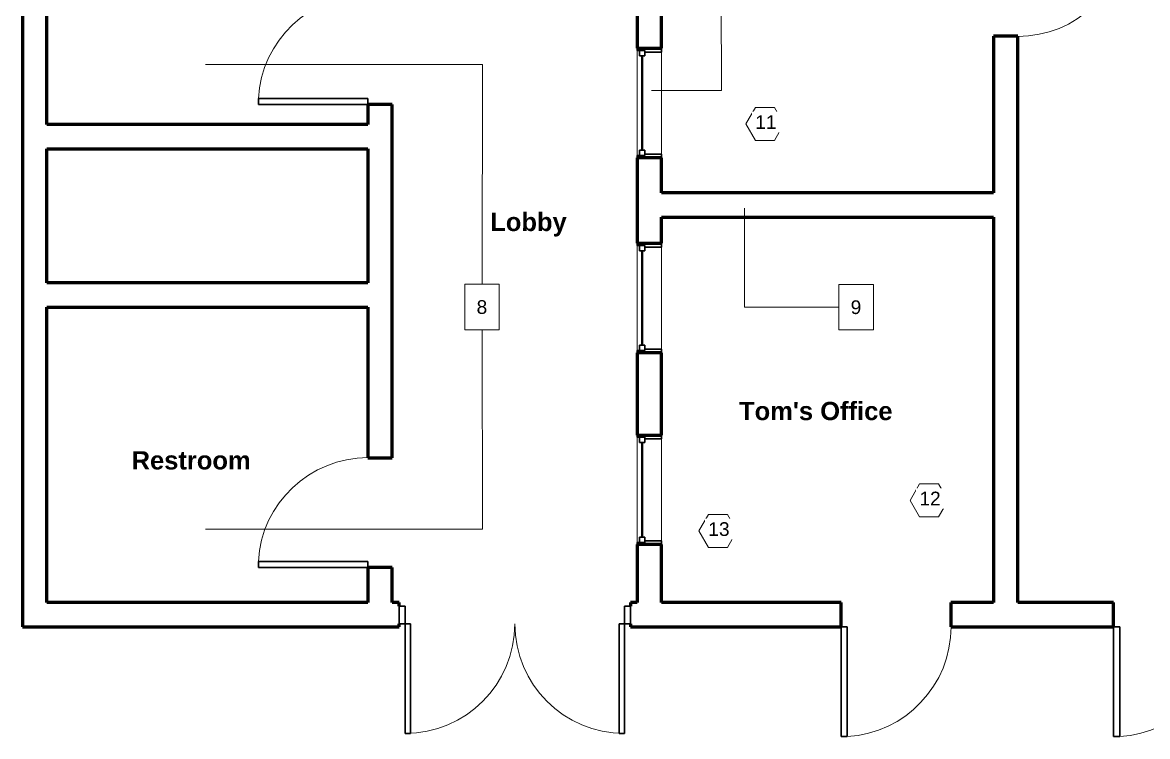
# Model space of a CAD drawing. Header units: inches. Extents: x -827 to 154, y -802 to 207.
# Drawn here: x -826.1 to -456.5, y -802 to -567.5 of the extents above; entities that cross this region are included whole.
import ezdxf

# ---------------------------------------------------------------- set-up
doc = ezdxf.new("R2010")
doc.units = ezdxf.units.IN
doc.header["$MEASUREMENT"] = 0
for name, color, linetype, lineweight in [('A-ANNO-NOTE', 131, 'Continuous', 9), ('A-AREA-IDEN', 2, 'Continuous', 9), ('A-DOOR', 31, 'Continuous', 18), ('A-DOOR-FRAM', 31, 'Continuous', 30), ('A-GLAZ', 151, 'Continuous', 18), ('A-WALL', 113, 'Continuous', 18)]:
    doc.layers.add(name, color=color, linetype=linetype, lineweight=lineweight)
doc.styles.add('Arial', font='arial.ttf', dxfattribs={"height": 4.5})
doc.styles.add('Arial_B', font='arialbd.ttf', dxfattribs={"height": 6})

# ---------------------------------------------------------------- blocks, each defined once
blk = doc.blocks.new('Single-Flush - 36_ x 84_-365098-Level 1')
at = {"layer": 'A-DOOR', "lineweight": 30}
for p, q in [((16, -4), (16, -40.01)), ((18, -4), (16, -4)), ((18, -4), (18, -40.01)), ((18, -40.01), (16, -40.01))]:
    blk.add_line(p, q, dxfattribs=at)
at = {"layer": 'A-DOOR', "lineweight": 9}
blk.add_arc((18, -4), 36.07, 180, 266.8211, dxfattribs=at)
blk = doc.blocks.new('Single-Flush - 36_ x 84_-364649-Level 1')
at = {"layer": 'A-DOOR', "lineweight": 30}
for p, q in [((16, 4), (16, 40.01)), ((18, 40.01), (16, 40.01)), ((18, 4), (18, 40.01)), ((18, 4), (16, 4))]:
    blk.add_line(p, q, dxfattribs=at)
at = {"layer": 'A-DOOR', "lineweight": 9}
blk.add_arc((18, 4), 36.07, 93.1789, 180, dxfattribs=at)
blk = doc.blocks.new('Fixed - 36_ x 48_-368177-Level 1')
at = {"layer": 'A-GLAZ', "lineweight": 30}
for p, q in [((-19.5, 4), (-18.75, 4)), ((-18.75, 1.5), (-18.75, 4)), ((15.75, 1.5), (15.75, 4)), ((16.5, 4), (15.75, 4)), ((-18.75, 3.25), (-18.75, 1.5)), ((-18.75, 3.25), (-17, 3.25)), ((-18.75, 1.5), (-17, 1.5)), ((-18.75, 1.5), (-18.25, 1.5)), ((-18.25, -4), (-18.25, 1.5)), ((-17, 3.25), (-17, 1.5)), ((14, 3.25), (14, 1.5)), ((15.75, 3.25), (14, 3.25)), ((15.75, 1.5), (14, 1.5)), ((15.25, 1.5), (15.75, 1.5)), ((15.25, 1.5), (15.25, -4)), ((15.75, 3.25), (15.75, 1.5)), ((-18.25, -4), (-19.5, -4)), ((15.25, -4), (16.5, -4))]:
    blk.add_line(p, q, dxfattribs=at)
at = {"layer": 'A-GLAZ', "lineweight": 40}
blk.add_line((-17, 2.375), (14, 2.375), dxfattribs=at)
blk = doc.blocks.new('Door-Exterior-Double - 72_ x 84_-381701-Level 1')
at = {"layer": 'A-DOOR', "lineweight": 30}
for p, q in [((-36, 3.25), (-36, 39.25)), ((-36, 39.25), (-34.25, 39.25)), ((-34.25, 39.25), (-34.25, 3.25)), ((36, 39.25), (34.25, 39.25)), ((34.25, 39.25), (34.25, 3.25)), ((36, 3.25), (36, 39.25)), ((-34.25, 3.25), (-36, 3.25)), ((34.25, 3.25), (36, 3.25))]:
    blk.add_line(p, q, dxfattribs=at)
at = {"layer": 'A-DOOR', "lineweight": 9}
for centre, start, end in [((-36, 3.25), 0, 90), ((36, 3.25), 90, 180)]:
    blk.add_arc(centre, 36, start, end, dxfattribs=at)
at = {"layer": 'A-DOOR-FRAM'}
for p, q in [((-36, 3.25), (-38, 3.25)), ((-38, 3.25), (-38, -2.5)), ((-36, -2.5), (-36, 3.25)), ((36, 3.25), (36, -2.5)), ((38, 3.25), (36, 3.25)), ((38, -2.5), (38, 3.25)), ((-38, -2.5), (-36, -2.5)), ((36, -2.5), (38, -2.5))]:
    blk.add_line(p, q, dxfattribs=at)
blk = doc.blocks.new('ELECTRICAL NOTES - 11-422648-Level 1')
at = {"layer": 'A-ANNO-NOTE'}
for p, q in [((-0.0649, 0.1125), (-0.1299, 0)), ((0.0649, 0.1125), (-0.0649, 0.1125)), ((0.1299, 0), (0.0649, 0.1125)), ((-0.1299, 0), (-0.0649, -0.1125)), ((0.0649, -0.1125), (0.1299, 0)), ((-0.0649, -0.1125), (0.0649, -0.1125))]:
    blk.add_line(p, q, dxfattribs=at)
blk = doc.blocks.new('ELECTRICAL NOTES - 12-422650-Level 1')
at = {"layer": 'A-ANNO-NOTE'}
for p, q in [((-0.0649, 0.1125), (-0.1299, 0)), ((0.0649, 0.1125), (-0.0649, 0.1125)), ((0.1299, 0), (0.0649, 0.1125)), ((-0.1299, 0), (-0.0649, -0.1125)), ((0.0649, -0.1125), (0.1299, 0)), ((-0.0649, -0.1125), (0.0649, -0.1125))]:
    blk.add_line(p, q, dxfattribs=at)
blk = doc.blocks.new('ELECTRICAL NOTES - 13-422652-Level 1')
at = {"layer": 'A-ANNO-NOTE'}
for p, q in [((-0.0649, 0.1125), (-0.1299, 0)), ((0.0649, 0.1125), (-0.0649, 0.1125)), ((0.1299, 0), (0.0649, 0.1125)), ((-0.1299, 0), (-0.0649, -0.1125)), ((0.0649, -0.1125), (0.1299, 0)), ((-0.0649, -0.1125), (0.0649, -0.1125))]:
    blk.add_line(p, q, dxfattribs=at)

msp = doc.modelspace()

# ---------------------------------------------------------------- linework, layer by layer
at = {"layer": 'A-ANNO-NOTE'}
for p, q in [((-596.490192, -589.840405), (-596.586272, -558.882455)), ((-766.00503, -581.31379), (-675.041304, -581.31379)), ((-675.041304, -581.31379), (-675.137385, -653.481782)), ((-619.487513, -589.840405), (-596.490192, -589.840405)), ((-588.947631, -628.514209), (-588.947631, -661.029017)), ((-588.947631, -661.029017), (-557.887729, -661.002721)), ((-675.041304, -733.859745), (-675.137385, -668.418475)), ((-766.066921, -733.859745), (-675.041304, -733.859745))]:
    msp.add_line(p, q, dxfattribs=at)
at = {"layer": 'A-ANNO-NOTE', "flags": 128}
for points in [[(-680.791558, -653.481782), (-669.483212, -653.481782), (-669.483212, -668.418475), (-680.791558, -668.418475)], [(-557.887729, -653.534374), (-546.579382, -653.534374), (-546.579382, -668.471067), (-557.887729, -668.471067)]]:
    msp.add_lwpolyline(points, close=True, dxfattribs=at)
at = {"layer": 'A-WALL', "lineweight": 60}
for p, q in [((-826.145614, 206.523576), (-826.145614, -765.976424)), ((-818.145614, -600.976424), (-818.145614, -521.976424)), ((-624.145614, -548.476424), (-624.145614, -575.976424)), ((-616.145614, -575.976424), (-616.145614, -548.476424)), ((-507.145614, -571.976424), (-507.145614, -623.476424)), ((-499.145614, -571.976424), (-507.145614, -571.976424)), ((-499.145614, -757.976424), (-499.145614, -571.976424)), ((-624.145614, -575.976424), (-616.145614, -575.976424)), ((-712.645614, -594.476424), (-712.645614, -600.976424)), ((-704.645614, -594.476424), (-712.645614, -594.476424)), ((-704.645614, -710.476424), (-704.645614, -594.476424)), ((-712.645614, -600.976424), (-818.145614, -600.976424)), ((-818.145614, -652.976424), (-818.145614, -608.976424)), ((-818.145614, -608.976424), (-712.645614, -608.976424)), ((-712.645614, -608.976424), (-712.645614, -652.976424)), ((-616.145614, -611.976424), (-624.145614, -611.976424)), ((-624.145614, -611.976424), (-624.145614, -639.976424)), ((-616.145614, -623.476424), (-616.145614, -611.976424)), ((-507.145614, -623.476424), (-616.145614, -623.476424)), ((-616.145614, -639.976424), (-616.145614, -631.476424)), ((-616.145614, -631.476424), (-507.145614, -631.476424)), ((-507.145614, -631.476424), (-507.145614, -757.976424)), ((-624.145614, -639.976424), (-616.145614, -639.976424)), ((-712.645614, -652.976424), (-818.145614, -652.976424)), ((-818.145614, -757.976424), (-818.145614, -660.976424)), ((-818.145614, -660.976424), (-712.645614, -660.976424)), ((-712.645614, -660.976424), (-712.645614, -710.476424)), ((-616.145614, -675.976424), (-624.145614, -675.976424)), ((-624.145614, -675.976424), (-624.145614, -702.976424)), ((-616.145614, -702.976424), (-616.145614, -675.976424)), ((-624.145614, -702.976424), (-616.145614, -702.976424)), ((-712.645614, -710.476424), (-704.645614, -710.476424)), ((-616.145614, -738.976424), (-624.145614, -738.976424)), ((-624.145614, -738.976424), (-624.145614, -757.976424)), ((-616.145614, -757.976424), (-616.145614, -738.976424)), ((-712.645614, -746.476424), (-712.645614, -757.976424)), ((-704.645614, -746.476424), (-712.645614, -746.476424)), ((-704.645614, -757.976424), (-704.645614, -746.476424)), ((-712.645614, -757.976424), (-818.145614, -757.976424)), ((-702.395614, -757.976424), (-704.645614, -757.976424)), ((-702.395614, -759.226424), (-702.395614, -757.976424)), ((-624.145614, -757.976424), (-626.395614, -757.976424)), ((-626.395614, -757.976424), (-626.395614, -759.226424)), ((-557.145614, -757.976424), (-616.145614, -757.976424)), ((-557.145614, -765.976424), (-557.145614, -757.976424)), ((-507.145614, -757.976424), (-521.145614, -757.976424)), ((-521.145614, -757.976424), (-521.145614, -765.976424)), ((-467.645614, -757.976424), (-499.145614, -757.976424)), ((-467.645614, -765.976424), (-467.645614, -757.976424)), ((-702.395614, -765.976424), (-702.395614, -764.976424)), ((-626.395614, -764.976424), (-626.395614, -765.976424)), ((-826.145614, -765.976424), (-702.395614, -765.976424)), ((-626.395614, -765.976424), (-557.145614, -765.976424)), ((-521.145614, -765.976424), (-467.645614, -765.976424))]:
    msp.add_line(p, q, dxfattribs=at)
at = {"layer": 'A-WALL'}
for p, q in [((-624.145614, -611.976424), (-624.145614, -575.976424)), ((-616.145614, -575.976424), (-616.145614, -611.976424)), ((-624.145614, -675.976424), (-624.145614, -639.976424)), ((-616.145614, -639.976424), (-616.145614, -675.976424)), ((-624.145614, -738.976424), (-624.145614, -702.976424)), ((-616.145614, -702.976424), (-616.145614, -738.976424))]:
    msp.add_line(p, q, dxfattribs=at)

# ---------------------------------------------------------------- block references
at = {"layer": 'A-ANNO-NOTE', "xscale": 48, "yscale": 48, "zscale": 48}
for name, p in [('ELECTRICAL NOTES - 11-422648-Level 1', (-582.22307, -600.8092)), ('ELECTRICAL NOTES - 12-422650-Level 1', (-528.294714, -724.446387)), ('ELECTRICAL NOTES - 13-422652-Level 1', (-597.649496, -734.48115))]:
    msp.add_blockref(name, p, dxfattribs=at)
at = {"layer": 'A-DOOR'}
for name, p, rotation in [('Single-Flush - 36_ x 84_-365098-Level 1', (-503.145614, -553.976424), 89.99999999999991), ('Single-Flush - 36_ x 84_-365098-Level 1', (-708.645614, -576.476424), 270), ('Single-Flush - 36_ x 84_-365098-Level 1', (-708.645614, -728.476424), 270), ('Door-Exterior-Double - 72_ x 84_-381701-Level 1', (-664.395614, -761.726424), 180), ('Single-Flush - 36_ x 84_-364649-Level 1', (-539.145614, -761.976424), 180), ('Single-Flush - 36_ x 84_-364649-Level 1', (-449.645614, -761.976424), 180)]:
    msp.add_blockref(name, p, dxfattribs=dict(at, rotation=rotation))
at = {"layer": 'A-GLAZ', "rotation": 89.99999999999991}
for p in [(-620.145614, -592.476424), (-620.145614, -656.476424), (-620.145614, -719.476424)]:
    msp.add_blockref('Fixed - 36_ x 48_-368177-Level 1', p, dxfattribs=at)

# ---------------------------------------------------------------- texts
at = {"layer": 'A-AREA-IDEN', "char_height": 6, "attachment_point": 1, "style": 'Arial_B'}
for s, insert, width in [('Lobby', (-672.473268, -629.981758), 29.997), ("Tom's Office", (-590.724253, -692.084992), 60.903), ('Restroom', (-790.303441, -708.285835), 47.268)]:
    msp.add_mtext(s, dxfattribs=dict(at, insert=insert, width=width))

# ---------------------------------------------------------------- next in the draw order: texts
at = {"layer": 'A-ANNO-NOTE', "char_height": 4.5, "attachment_point": 1, "style": 'Arial', "bg_fill": 3, "box_fill_scale": 1.25, "bg_fill_color": 256, "bg_fill_true_color": 13158600, "bg_fill_transparency": 0}
for s, insert, width in [('11', (-585.389015, -597.945896), 8.484), ('8', (-676.951558, -658.696782), 4.242), ('9', (-554.047729, -658.749374), 4.242), ('12', (-531.460659, -721.583083), 8.484), ('13', (-600.815441, -731.617846), 8.484)]:
    msp.add_mtext(s, dxfattribs=dict(at, insert=insert, width=width))

doc.saveas('drawing.dxf')
